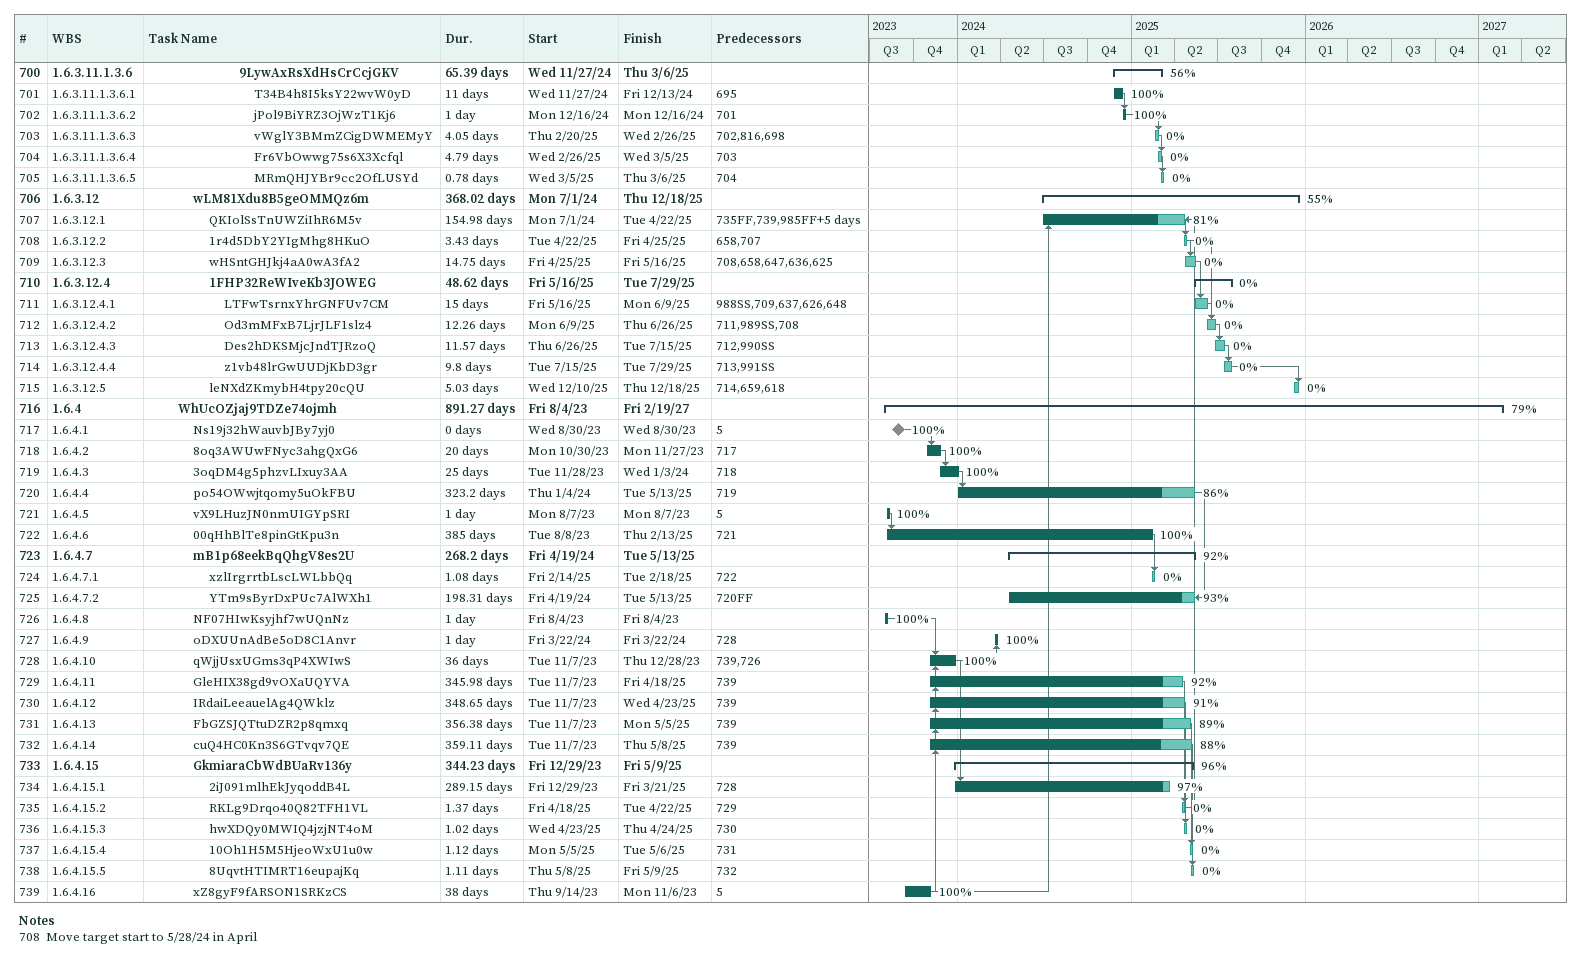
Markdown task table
| ID | WBS | Task | Duration | Start | Finish | Predecessors | % complete |
|---|---|---|---|---|---|---|---|
| 700 | 1.6.3.11.1.3.6 | **9LywAxRsXdHsCrCcjGKV** | 65.39d | 2024-11-27 | 2025-03-06 |  | 56 |
| 701 | 1.6.3.11.1.3.6.1 | T34B4h8I5ksY22wvW0yD | 11d | 2024-11-27 | 2024-12-13 | 695 | 100 |
| 702 | 1.6.3.11.1.3.6.2 | jPol9BiYRZ3OjWzT1Kj6 | 1d | 2024-12-16 | 2024-12-16 | 701 | 100 |
| 703 | 1.6.3.11.1.3.6.3 | vWglY3BMmZCigDWMEMyY | 4.05d | 2025-02-20 | 2025-02-26 | 702, 816, 698 | 0 |
| 704 | 1.6.3.11.1.3.6.4 | Fr6VbOwwg75s6X3Xcfql | 4.79d | 2025-02-26 | 2025-03-05 | 703 | 0 |
| 705 | 1.6.3.11.1.3.6.5 | MRmQHJYBr9cc2OfLUSYd | 0.78d | 2025-03-05 | 2025-03-06 | 704 | 0 |
| 706 | 1.6.3.12 | **wLM81Xdu8B5geOMMQz6m** | 368.02d | 2024-07-01 | 2025-12-18 |  | 55 |
| 707 | 1.6.3.12.1 | QKIolSsTnUWZiIhR6M5v | 154.98d | 2024-07-01 | 2025-04-22 | 735FF, 739, 985FF+5d | 81 |
| 708 | 1.6.3.12.2 | 1r4d5DbY2YIgMhg8HKuO | 3.43d | 2025-04-22 | 2025-04-25 | 658, 707 | 0 |
| 709 | 1.6.3.12.3 | wHSntGHJkj4aA0wA3fA2 | 14.75d | 2025-04-25 | 2025-05-16 | 708, 658, 647, 636, 625 | 0 |
| 710 | 1.6.3.12.4 | **1FHP32ReWIveKb3JOWEG** | 48.62d | 2025-05-16 | 2025-07-29 |  | 0 |
| 711 | 1.6.3.12.4.1 | LTFwTsrnxYhrGNFUv7CM | 15d | 2025-05-16 | 2025-06-09 | 988SS, 709, 637, 626, 648 | 0 |
| 712 | 1.6.3.12.4.2 | Od3mMFxB7LjrJLF1slz4 | 12.26d | 2025-06-09 | 2025-06-26 | 711, 989SS, 708 | 0 |
| 713 | 1.6.3.12.4.3 | Des2hDKSMjcJndTJRzoQ | 11.57d | 2025-06-26 | 2025-07-15 | 712, 990SS | 0 |
| 714 | 1.6.3.12.4.4 | z1vb48lrGwUUDjKbD3gr | 9.8d | 2025-07-15 | 2025-07-29 | 713, 991SS | 0 |
| 715 | 1.6.3.12.5 | leNXdZKmybH4tpy20cQU | 5.03d | 2025-12-10 | 2025-12-18 | 714, 659, 618 | 0 |
| 716 | 1.6.4 | **WhUcOZjaj9TDZe74ojmh** | 891.27d | 2023-08-04 | 2027-02-19 |  | 79 |
| 717 | 1.6.4.1 | Ns19j32hWauvbJBy7yj0 | 0d | 2023-08-30 | 2023-08-30 | 5 | 100 |
| 718 | 1.6.4.2 | 8oq3AWUwFNyc3ahgQxG6 | 20d | 2023-10-30 | 2023-11-27 | 717 | 100 |
| 719 | 1.6.4.3 | 3oqDM4g5phzvLIxuy3AA | 25d | 2023-11-28 | 2024-01-03 | 718 | 100 |
| 720 | 1.6.4.4 | po54OWwjtqomy5uOkFBU | 323.2d | 2024-01-04 | 2025-05-13 | 719 | 86 |
| 721 | 1.6.4.5 | vX9LHuzJN0nmUIGYpSRI | 1d | 2023-08-07 | 2023-08-07 | 5 | 100 |
| 722 | 1.6.4.6 | 00qHhBlTe8pinGtKpu3n | 385d | 2023-08-08 | 2025-02-13 | 721 | 100 |
| 723 | 1.6.4.7 | **mB1p68eekBqQhgV8es2U** | 268.2d | 2024-04-19 | 2025-05-13 |  | 92 |
| 724 | 1.6.4.7.1 | xzlIrgrrtbLscLWLbbQq | 1.08d | 2025-02-14 | 2025-02-18 | 722 | 0 |
| 725 | 1.6.4.7.2 | YTm9sByrDxPUc7AlWXh1 | 198.31d | 2024-04-19 | 2025-05-13 | 720FF | 93 |
| 726 | 1.6.4.8 | NF07HIwKsyjhf7wUQnNz | 1d | 2023-08-04 | 2023-08-04 |  | 100 |
| 727 | 1.6.4.9 | oDXUUnAdBe5oD8C1Anvr | 1d | 2024-03-22 | 2024-03-22 | 728 | 100 |
| 728 | 1.6.4.10 | qWjjUsxUGms3qP4XWIwS | 36d | 2023-11-07 | 2023-12-28 | 739, 726 | 100 |
| 729 | 1.6.4.11 | GleHIX38gd9vOXaUQYVA | 345.98d | 2023-11-07 | 2025-04-18 | 739 | 92 |
| 730 | 1.6.4.12 | IRdaiLeeauelAg4QWklz | 348.65d | 2023-11-07 | 2025-04-23 | 739 | 91 |
| 731 | 1.6.4.13 | FbGZSJQTtuDZR2p8qmxq | 356.38d | 2023-11-07 | 2025-05-05 | 739 | 89 |
| 732 | 1.6.4.14 | cuQ4HC0Kn3S6GTvqv7QE | 359.11d | 2023-11-07 | 2025-05-08 | 739 | 88 |
| 733 | 1.6.4.15 | **GkmiaraCbWdBUaRv136y** | 344.23d | 2023-12-29 | 2025-05-09 |  | 96 |
| 734 | 1.6.4.15.1 | 2iJ091mlhEkJyqoddB4L | 289.15d | 2023-12-29 | 2025-03-21 | 728 | 97 |
| 735 | 1.6.4.15.2 | RKLg9Drqo40Q82TFH1VL | 1.37d | 2025-04-18 | 2025-04-22 | 729 | 0 |
| 736 | 1.6.4.15.3 | hwXDQy0MWIQ4jzjNT4oM | 1.02d | 2025-04-23 | 2025-04-24 | 730 | 0 |
| 737 | 1.6.4.15.4 | 10Oh1H5M5HjeoWxU1u0w | 1.12d | 2025-05-05 | 2025-05-06 | 731 | 0 |
| 738 | 1.6.4.15.5 | 8UqvtHTIMRT16eupajKq | 1.11d | 2025-05-08 | 2025-05-09 | 732 | 0 |
| 739 | 1.6.4.16 | xZ8gyF9fARSON1SRKzCS | 38d | 2023-09-14 | 2023-11-06 | 5 | 100 |

Notes
- 708: Move target start to 5/28/24 in April
